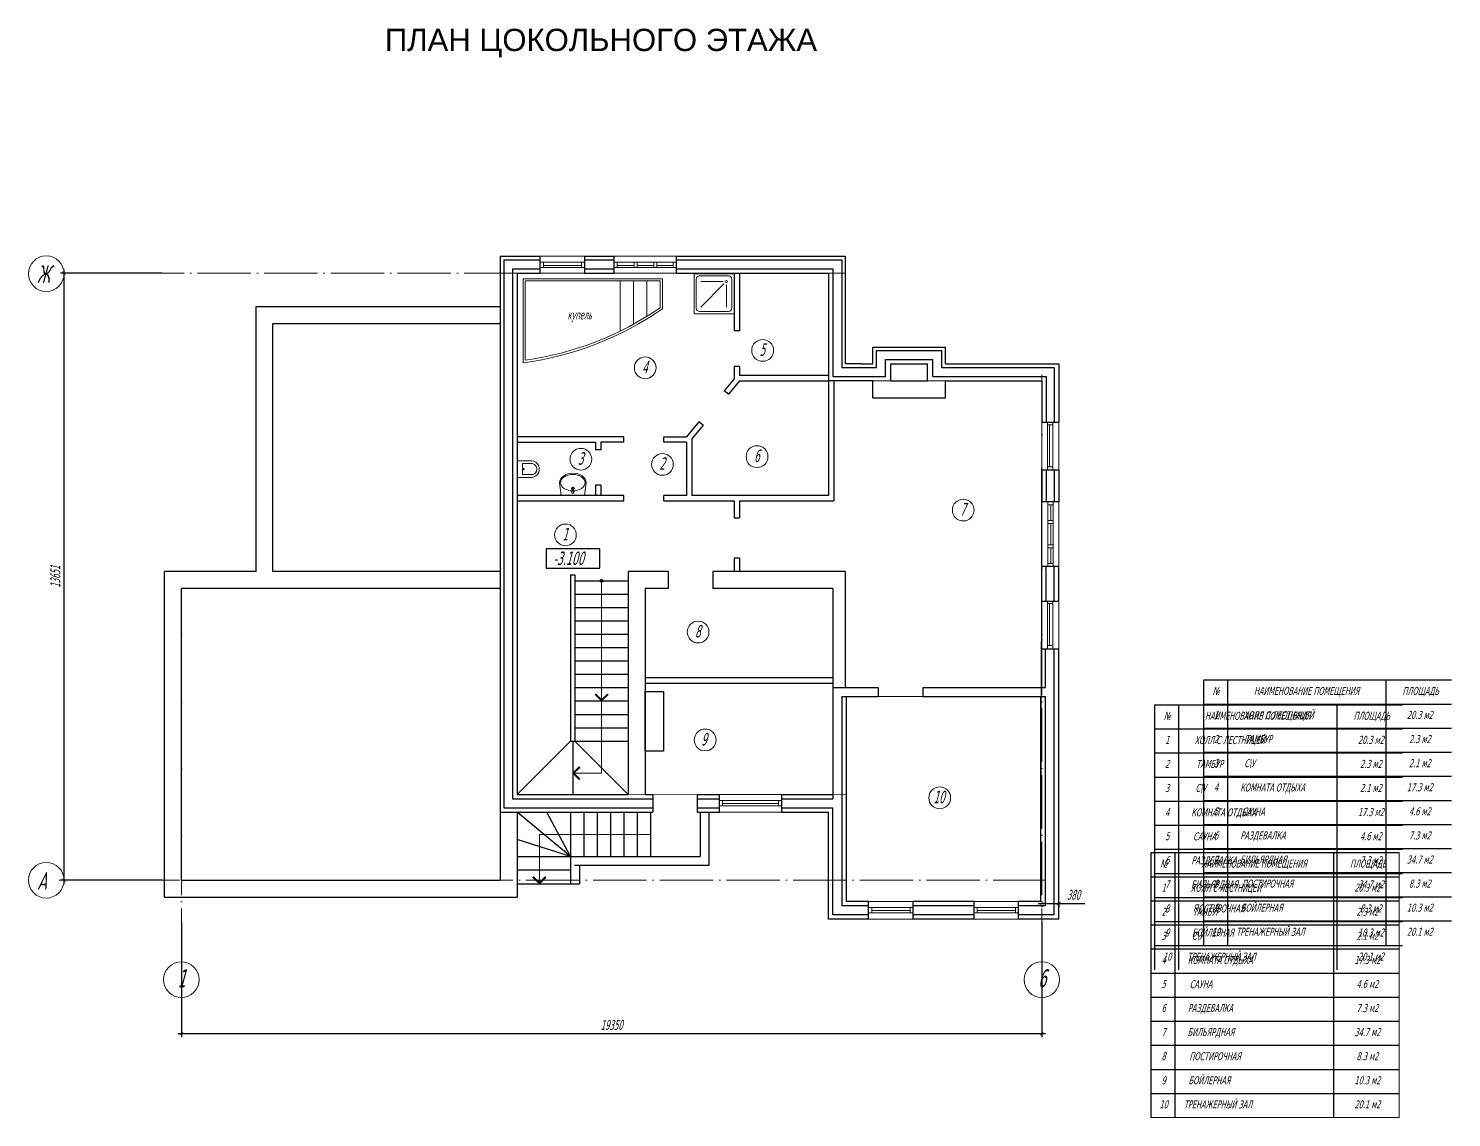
# Model space of a CAD drawing. Header units: millimetres. Extents: x 574812 to 785403, y 231698 to 285481.
# Drawn here: x 580758 to 612759, y 232162 to 256651 of the extents above; entities that cross this region are included whole.
import ezdxf
from ezdxf.enums import TextEntityAlignment as Align

# ---------------------------------------------------------------- set-up
doc = ezdxf.new("R2010")
doc.units = ezdxf.units.MM
doc.header["$PDMODE"] = 34
doc.linetypes.add('ACAD_ISO04W100', pattern=[30, 24, -3, 0, -3])
for name, color, linetype, lineweight in [('1', 7, 'Continuous', 18), ('hatch-1', 14, 'Continuous', 5), ('WALL', 7, 'Continuous', 53), ('WALL-outdoor', 14, 'Continuous', 30), ('РАЗМЕР', 250, 'Continuous', 0)]:
    doc.layers.add(name, color=color, linetype=linetype, lineweight=lineweight)
for name, color, linetype in [('mebel', 175, 'Continuous'), ('OSI', 154, 'Continuous'), ('otmetki', 9, 'Continuous'), ('Для площадей', 7, 'Continuous')]:
    doc.layers.add(name, color=color, linetype=linetype)
doc.styles.get("Standard").update_dxf_attribs({"font": 'TAHOMA.TTF', "width": 0.6, "oblique": 15, "height": 220})
doc.styles.add('style4', font='ARIAL.TTF', dxfattribs={"height": 200})
doc.dimstyles.new('100', dxfattribs={"dimtxt": 140, "dimasz": 80, "dimexe": 80, "dimexo": 50, "dimgap": 80, "dimtad": 1, "dimdec": 0, "dimtxsty": 'Standard', "dimblk": 'ARCHTICK', "dimcen": 80, "dimdle": 80, "dimadec": 0, "dimazin": 0, "dimtfac": 1, "dimtdec": 0, "dimtmove": 0, "dimatfit": 3, "dimfxl": 0, "dimarcsym": 0})

# ---------------------------------------------------------------- blocks, each defined once
blk = doc.blocks.new('Биде 1')
at = {"linetype": 'Continuous', "lineweight": 0}
for p, q in [((0, 0), (0, -330)), ((370, 0), (0, 0)), ((370, 0), (370, -330)), ((60, -120), (310, -120)), ((60, -120), (60, -330)), ((310, -120), (310, -330))]:
    blk.add_line(p, q, dxfattribs=at)
blk.add_lwpolyline([(185, -128), (174, -132), (170, -143), (174, -153), (185, -158), (196, -153), (200, -143), (196, -132)], close=True, dxfattribs=at)
for points in [[(0, -330), (8, -379), (30, -424), (65, -460)], [(60, -330), (65, -361), (79, -389), (101, -412)], [(65, -460), (110, -485), (159, -498), (211, -498), (260, -485), (305, -460)], [(101, -412), (141, -433), (185, -440), (229, -433), (269, -412)], [(269, -412), (291, -389), (305, -361), (310, -330)], [(305, -460), (340, -424), (362, -379), (370, -330)]]:
    blk.add_lwpolyline(points, dxfattribs=at)
blk = doc.blocks.new('Раковина 1')
at = {"linetype": 'Continuous', "lineweight": 0}
for p, q in [((0, 0), (-38, -289)), ((0, 0), (0, 0)), ((524, 0), (0, 0)), ((524, 0), (524, 0)), ((562, -289), (524, 0)), ((-38, -289), (-33, -330)), ((-13, -289), (-8, -253)), ((-8, -325), (-13, -289)), ((-8, -253), (8, -218)), ((8, -218), (33, -187)), ((33, -187), (67, -159)), ((67, -159), (109, -136)), ((109, -136), (157, -119)), ((157, -119), (208, -108)), ((208, -108), (262, -105)), ((238, -72), (238, -67)), ((241, -112), (238, -72)), ((244, -121), (251, -174)), ((248, -110), (248, -95)), ((248, -95), (275, -95)), ((248, -96), (275, -96)), ((262, -105), (316, -108)), ((273, -174), (280, -121)), ((275, -95), (275, -110)), ((283, -112), (286, -72)), ((286, -72), (286, -67)), ((316, -108), (367, -119)), ((367, -119), (415, -136)), ((415, -136), (457, -159)), ((457, -159), (491, -187)), ((491, -187), (516, -218)), ((516, -218), (532, -253)), ((532, -253), (537, -289)), ((537, -289), (532, -325)), ((556, -330), (562, -289)), ((-33, -330), (-16, -370)), ((-16, -370), (12, -406)), ((8, -359), (-8, -325)), ((33, -391), (8, -359)), ((12, -406), (50, -438)), ((67, -419), (33, -391)), ((50, -438), (95, -464)), ((109, -442), (67, -419)), ((95, -464), (147, -484)), ((157, -459), (109, -442)), ((147, -484), (203, -496)), ((208, -470), (157, -459)), ((203, -496), (262, -500)), ((262, -473), (208, -470)), ((316, -470), (262, -473)), ((262, -500), (320, -496)), ((367, -459), (316, -470)), ((320, -496), (377, -484)), ((415, -442), (367, -459)), ((377, -484), (429, -464)), ((457, -419), (415, -442)), ((429, -464), (474, -438)), ((491, -391), (457, -419)), ((474, -438), (512, -406)), ((516, -359), (491, -391)), ((512, -406), (539, -370)), ((532, -325), (516, -359)), ((539, -370), (556, -330))]:
    blk.add_line(p, q, dxfattribs=at)
blk.add_circle((262, -158), 30, dxfattribs=at)
for centre, radius, start, end in [((262, -70), 25, 339.2856, 200.7144), ((262, -70), 24, 7.8374, 171.8967), ((262, -109), 21.1, 185.1696, 354.8304), ((262, -110), 21.1, 185.1696, 354.8304), ((262, -110), 13.6, 180, 0), ((262, -173), 11.2, 187.1389, 352.8611)]:
    blk.add_arc(centre, radius, start, end, dxfattribs=at)
blk = doc.blocks.new('Душ каб 2')
at = {"linetype": 'Continuous', "lineweight": 0}
for p, q in [((0, 891), (0, -9)), ((900, 891), (0, 891)), ((50, 116), (50, 766)), ((125, 841), (775, 841)), ((175, 241), (175, 741)), ((228, 219), (750, 741)), ((850, 116), (850, 766)), ((900, -9), (900, 891)), ((125, 41), (775, 41)), ((250, 166), (750, 166)), ((0, -9), (900, -9))]:
    blk.add_line(p, q, dxfattribs=at)
blk.add_circle((175, 166), 25, dxfattribs=at)
for centre, start, end in [((125, 766), 90, 180), ((775, 766), 0, 90), ((125, 116), 180, 270), ((775, 116), 270, 0)]:
    blk.add_arc(centre, 75, start, end, dxfattribs=at)
blk = doc.blocks.new('_ArchTick')
at = {"color": 0, "linetype": 'ByBlock', "const_width": 0.15}
blk.add_lwpolyline([(-0.5, -0.5), (0.5, 0.5)], dxfattribs=at)
blk = doc.blocks.new('*D34')
at = {"color": 0, "lineweight": -2}
for p, q in [((584197, 236573), (584197, 233967)), ((603547, 236573), (603547, 233967)), ((603627, 234047), (584117, 234047))]:
    blk.add_line(p, q, dxfattribs=at)
at = {"layer": 'Defpoints', "color": 0, "lineweight": 5}
for p in [(584197, 236623), (603547, 236623), (584197, 234047)]:
    blk.add_point(p, dxfattribs=at)
at = {"color": 0, "lineweight": -2, "xscale": 80, "yscale": 80, "zscale": 80, "rotation": 180}
blk.add_blockref('_ArchTick', (584197, 234047), dxfattribs=at)
at = {"color": 0, "lineweight": -2, "xscale": 80, "yscale": 80, "zscale": 80}
blk.add_blockref('_ArchTick', (603547, 234047), dxfattribs=at)
at = {"color": 0, "lineweight": 5, "insert": (593872, 234241), "char_height": 220, "attachment_point": 5}
blk.add_mtext('19350', dxfattribs=at)
blk = doc.blocks.new('*D35')
at = {"color": 0, "lineweight": -2}
for p, q in [((581558, 237417), (581558, 251228)), ((583767, 251148), (581478, 251148)), ((583767, 237497), (581478, 237497))]:
    blk.add_line(p, q, dxfattribs=at)
at = {"layer": 'Defpoints', "color": 0, "lineweight": 5}
for p in [(581558, 251148), (583817, 251148), (583817, 237497)]:
    blk.add_point(p, dxfattribs=at)
at = {"color": 0, "lineweight": -2, "xscale": 80, "yscale": 80, "zscale": 80}
for p, rotation in [((581558, 251148), 90), ((581558, 237497), 270)]:
    blk.add_blockref('_ArchTick', p, dxfattribs=dict(at, rotation=rotation))
at = {"color": 0, "lineweight": 5, "insert": (581364, 244323), "char_height": 220, "attachment_point": 5, "rotation": 90}
blk.add_mtext('13651', dxfattribs=at)
blk = doc.blocks.new('*D53')
at = {"color": 0, "lineweight": -2}
for p, q in [((603467, 236973), (603927, 236973)), ((603547, 236923), (603547, 236893)), ((603927, 236973), (603927, 236893)), ((603927, 236973), (604510, 236973))]:
    blk.add_line(p, q, dxfattribs=at)
at = {"layer": 'Defpoints', "color": 0, "lineweight": 5}
for p in [(603547, 236973), (603927, 237023), (603927, 236973)]:
    blk.add_point(p, dxfattribs=at)
at = {"color": 0, "lineweight": -2, "xscale": 80, "yscale": 80, "zscale": 80, "rotation": 180}
blk.add_blockref('_ArchTick', (603547, 236973), dxfattribs=at)
at = {"color": 0, "lineweight": -2, "xscale": 80, "yscale": 80, "zscale": 80}
blk.add_blockref('_ArchTick', (603927, 236973), dxfattribs=at)
at = {"color": 0, "lineweight": 5, "insert": (604258, 237168), "char_height": 220, "attachment_point": 5}
blk.add_mtext('380', dxfattribs=at)

msp = doc.modelspace()

# ---------------------------------------------------------------- linework, layer by layer
at = {"lineweight": 9}
for p, q in [((593646.7, 239906.3), (593646.7, 244228.2)), ((591746.7, 239428.2), (592946.7, 240628.2)), ((592996.7, 239906.3), (593646.7, 239906.3))]:
    msp.add_line(p, q, dxfattribs=at)
for p, q in [((607185.2, 236043.5), (607185.2, 242000.7)), ((607185.2, 242000.7), (612758.9, 242000.7)), ((607726.8, 236043.5), (607726.8, 242000.7)), ((611288, 236043.5), (611288, 242000.7)), ((606085.7, 235484.9), (606085.7, 241442.1)), ((606085.7, 241442.1), (611659.3, 241442.1)), ((606627.2, 235484.9), (606627.2, 241442.1)), ((607185.2, 241459.2), (612758.9, 241459.2)), ((610188.4, 235484.9), (610188.4, 241442.1)), ((606085.7, 240900.6), (611659.3, 240900.6)), ((607185.2, 240917.6), (612758.9, 240917.6)), ((606085.7, 240359), (611659.3, 240359)), ((607185.2, 240376), (612758.9, 240376)), ((606085.7, 239817.4), (611659.3, 239817.4)), ((607185.2, 239834.5), (612758.9, 239834.5)), ((606085.7, 239275.9), (611659.3, 239275.9)), ((607185.2, 239292.9), (612758.9, 239292.9)), ((592946.7, 238034.9), (591746.7, 239028.2)), ((592946.7, 238034.9), (592414.3, 239028.2)), ((592946.7, 239017.3), (592946.7, 237417.3)), ((593246.7, 239017.3), (593246.7, 238034.9)), ((593546.7, 239017.3), (593546.7, 238034.9)), ((593846.7, 239017.3), (593846.7, 238034.9)), ((594146.7, 239017.3), (594146.7, 238034.9)), ((594446.7, 239017.3), (594446.7, 238034.9)), ((594746.7, 239017.3), (594746.7, 238034.9)), ((595865.8, 239033.1), (595865.8, 238034.9)), ((596065.8, 237834.9), (596065.8, 239033.1)), ((606085.7, 238734.3), (611659.3, 238734.3)), ((607185.2, 238751.4), (612758.9, 238751.4)), ((592946.7, 238034.9), (591746.7, 238413.5)), ((606006, 232161.6), (606006, 238118.8)), ((606006, 238118.8), (611579.6, 238118.8)), ((606085.7, 238192.7), (611659.3, 238192.7)), ((606547.5, 232161.6), (606547.5, 238118.8)), ((607185.2, 238209.8), (612758.9, 238209.8)), ((610108.7, 232161.6), (610108.7, 238118.8)), ((591746.7, 238034.9), (595865.8, 238034.9)), ((593040.7, 237834.9), (596065.8, 237834.9)), ((593146.7, 237817.3), (593146.7, 237417.3)), ((591746.7, 237734.9), (592946.7, 237734.9)), ((606006, 237577.2), (611579.6, 237577.2)), ((606085.7, 237651.2), (611659.3, 237651.2)), ((607185.2, 237668.2), (612758.9, 237668.2)), ((591746.7, 237417.3), (592946.7, 237417.3)), ((592946.7, 237417.3), (593146.7, 237417.3)), ((607185.2, 237126.7), (612758.9, 237126.7)), ((606006, 237035.6), (611579.6, 237035.6)), ((606085.7, 237109.6), (611659.3, 237109.6)), ((606006, 236494.1), (611579.6, 236494.1)), ((606085.7, 236568.1), (611659.3, 236568.1)), ((607185.2, 236585.1), (612758.9, 236585.1)), ((607185.2, 236585.1), (612758.9, 236585.1)), ((607185.2, 236585.1), (612758.9, 236585.1)), ((607185.2, 236585.1), (612758.9, 236585.1)), ((607185.2, 236585.1), (612758.9, 236585.1)), ((607185.2, 236585.1), (612758.9, 236585.1)), ((607185.2, 236585.1), (612758.9, 236585.1)), ((607185.2, 236585.1), (612758.9, 236585.1)), ((607185.2, 236585.1), (612758.9, 236585.1)), ((606006, 235952.5), (611579.6, 235952.5)), ((606085.7, 236026.5), (611659.3, 236026.5)), ((606085.7, 236026.5), (611659.3, 236026.5)), ((606085.7, 236026.5), (611659.3, 236026.5)), ((606085.7, 236026.5), (611659.3, 236026.5)), ((606085.7, 236026.5), (611659.3, 236026.5)), ((606085.7, 236026.5), (611659.3, 236026.5)), ((606085.7, 236026.5), (611659.3, 236026.5)), ((606085.7, 236026.5), (611659.3, 236026.5)), ((606085.7, 236026.5), (611659.3, 236026.5)), ((606006, 235411), (611579.6, 235411)), ((606006, 234869.4), (611579.6, 234869.4)), ((606006, 234327.8), (611579.6, 234327.8)), ((606006, 233786.3), (611579.6, 233786.3)), ((606006, 233244.7), (611579.6, 233244.7)), ((606006, 232703.1), (611579.6, 232703.1)), ((606006, 232703.1), (611579.6, 232703.1)), ((606006, 232703.1), (611579.6, 232703.1)), ((606006, 232703.1), (611579.6, 232703.1)), ((606006, 232703.1), (611579.6, 232703.1)), ((606006, 232703.1), (611579.6, 232703.1)), ((606006, 232703.1), (611579.6, 232703.1)), ((606006, 232703.1), (611579.6, 232703.1)), ((606006, 232703.1), (611579.6, 232703.1))]:
    msp.add_line(p, q)
at = {"lineweight": 5}
msp.add_line((606006, 232161.6), (611579.6, 232161.6), dxfattribs=at)
msp.add_circle((593646.7, 244228.2), 30)
at = {"layer": '1', "lineweight": 5}
msp.add_line((611579.6, 238118.8), (611579.6, 232161.6), dxfattribs=at)
at = {"layer": 'hatch-1', "lineweight": 30}
for p, q in [((591366.7, 251528.3), (591366.7, 250017.3)), ((591366.7, 251528.3), (592266.7, 251528.3)), ((592266.7, 251148.3), (592266.7, 251528.3)), ((593266.7, 251148.3), (593266.7, 251528.3)), ((593266.7, 251528.3), (593928.1, 251528.3)), ((593928.1, 251148.3), (593928.1, 251528.3)), ((595328.1, 251148.3), (595328.1, 251528.3)), ((595328.1, 251528.3), (599126.7, 251528.3)), ((599126.7, 251528.3), (599126.7, 249108)), ((591446.7, 251448.3), (591446.7, 239128.2)), ((591446.7, 251448.3), (592266.7, 251448.3)), ((591646.7, 251248.3), (592266.7, 251248.3)), ((591646.7, 251248.3), (591646.7, 239328.2)), ((593266.7, 251448.3), (593928.1, 251448.3)), ((593266.7, 251248.3), (593928.1, 251248.3)), ((595328.1, 251448.3), (599046.7, 251448.3)), ((595328.1, 251248.3), (598846.7, 251248.3)), ((598846.7, 251248.3), (598846.7, 248828)), ((599046.7, 251448.3), (599046.7, 249028)), ((591746.7, 251148.3), (592266.7, 251148.3)), ((591746.7, 251148.3), (591746.7, 246028)), ((591746.7, 251148.3), (591746.7, 239428.2)), ((593266.7, 251148.3), (593928.1, 251148.3)), ((595328.1, 251148.3), (598746.7, 251148.3)), ((596626.7, 251148.3), (596626.7, 249848.4)), ((596746.7, 251148.3), (596746.7, 249848.4)), ((598746.7, 251148.3), (598746.7, 248728)), ((585876.7, 250397.3), (591366.7, 250397.3)), ((585876.7, 244437.3), (585876.7, 250397.3)), ((586256.7, 250017.3), (591366.7, 250017.3)), ((586256.7, 244437.3), (586256.7, 250017.3)), ((591366.7, 250017.3), (591366.7, 244057.3)), ((596746.7, 249848.4), (596626.7, 249848.4)), ((599747, 249488), (601377, 249488)), ((599747, 249108), (599747, 249488)), ((599827, 249028), (599827, 249408)), ((599827, 249408), (601297, 249408)), ((601297, 249028), (601297, 249408)), ((601377, 249108), (601377, 249488)), ((596746.7, 249048.4), (596626.7, 249048.4)), ((596626.7, 249048.4), (596626.7, 248773.4)), ((596746.7, 249048.4), (596746.7, 248848)), ((599046.7, 249028), (599827, 249028)), ((599487, 249108), (599126.7, 249108)), ((599487, 249108), (599747, 249108)), ((600027, 248828), (600027, 249208)), ((600027, 249208), (601097, 249208)), ((600147, 249108), (600977, 249108)), ((600147, 248728), (600147, 249108)), ((600977, 248728), (600977, 249108)), ((601097, 248828), (601097, 249208)), ((601297, 249028), (603826.7, 249028)), ((601377, 249108), (603926.7, 249108)), ((603826.7, 249028), (603826.7, 247795.4)), ((603926.7, 249108), (603926.7, 247795.4)), ((596626.7, 248773.4), (596403.9, 248500.7)), ((596744.5, 248728), (596496.8, 248424.8)), ((596744.5, 248728), (598746.7, 248728)), ((598746.7, 248848), (596746.7, 248848)), ((599747, 248728), (598746.7, 248728)), ((598746.7, 248728), (598746.7, 246148)), ((598846.7, 248828), (600027, 248828)), ((598866.7, 248728), (598866.7, 246028)), ((599747, 248348), (599747, 248728)), ((600147, 248728), (600977, 248728)), ((601097, 248828), (603646.7, 248828)), ((601377, 248348), (601377, 248728)), ((601377, 248728), (603546.7, 248728)), ((603546.7, 248728), (603546.7, 247795.4)), ((603646.7, 248828), (603646.7, 247795.4)), ((596496.8, 248424.8), (596403.9, 248500.7)), ((599747, 248348), (601377, 248348)), ((595834.4, 247803.8), (595556.6, 247467.5)), ((595927.3, 247727.9), (595676.6, 247424.7)), ((595927.3, 247727.9), (595834.4, 247803.8)), ((603546.7, 247795.4), (603926.7, 247795.4)), ((594146.3, 247467.5), (591746.7, 247467.5)), ((594146.3, 247347.5), (594146.3, 247467.5)), ((595046.3, 247467.5), (595556.6, 247467.5)), ((595046.3, 247347.5), (595046.3, 247467.5)), ((595676.6, 247424.7), (595676.6, 246148)), ((591746.7, 247347.5), (593506.6, 247347.5)), ((593506.6, 247347.5), (593506.6, 247178.1)), ((593626.6, 247178.1), (593506.6, 247178.1)), ((593626.6, 247347.5), (593626.6, 247178.1)), ((594146.3, 247347.5), (593626.6, 247347.5)), ((595556.6, 247347.5), (595046.3, 247347.5)), ((595556.6, 247347.5), (595556.6, 246148)), ((603546.7, 246723.2), (603546.7, 246009.3)), ((603546.7, 246723.2), (603926.7, 246723.2)), ((603646.7, 246723.2), (603646.7, 246009.3)), ((603826.7, 246723.2), (603826.7, 246009.3)), ((603926.7, 246723.2), (603926.7, 246009.3)), ((594146.3, 246148), (591746.7, 246148)), ((593626.6, 246378.1), (593506.6, 246378.1)), ((593506.6, 246378.1), (593506.6, 246148)), ((593626.6, 246378.1), (593626.6, 246148)), ((594146.3, 246028), (594146.3, 246148)), ((595046.3, 246028), (595046.3, 246148)), ((595556.6, 246148), (595046.3, 246148)), ((598746.7, 246148), (595676.6, 246148)), ((591746.7, 246028), (594146.3, 246028)), ((595046.3, 246028), (596626.7, 246028)), ((596626.7, 246028), (596626.7, 245647.3)), ((596746.7, 246028), (598866.7, 246028)), ((596746.7, 246028), (596746.7, 245647.3)), ((603926.7, 246009.3), (603546.7, 246009.3)), ((596626.7, 245647.3), (596746.7, 245647.3)), ((596626.7, 244747.3), (596746.7, 244747.3)), ((596626.7, 244747.3), (596626.7, 244437.3)), ((596746.7, 244747.3), (596746.7, 244437.3)), ((603546.7, 243775.5), (603546.7, 244549.4)), ((603926.7, 244549.4), (603546.7, 244549.4)), ((603646.7, 243775.5), (603646.7, 244549.4)), ((603826.7, 243775.5), (603826.7, 244549.4)), ((603926.7, 243775.5), (603926.7, 244549.4)), ((583816.7, 237117.3), (583816.7, 244437.3)), ((585876.7, 244437.3), (583816.7, 244437.3)), ((591366.7, 244437.3), (586256.7, 244437.3)), ((592946.7, 244364.4), (592946.7, 240628.2)), ((592946.7, 244364.4), (593046.7, 244364.4)), ((593046.7, 244364.4), (593046.7, 240628.2)), ((594246.7, 244437.3), (594246.7, 239428.2)), ((595146.7, 244437.3), (594246.7, 244437.3)), ((595146.7, 244437.3), (595146.7, 244057.3)), ((599126.7, 244437.3), (596146.7, 244437.3)), ((596146.7, 244437.3), (596146.7, 244057.3)), ((599126.7, 244437.3), (599126.7, 241828.3)), ((591366.7, 244057.3), (584196.7, 244057.3)), ((584196.7, 237497.3), (584196.7, 244057.3)), ((591366.7, 244057.3), (591366.7, 237497.3)), ((594626.7, 244057.3), (594626.7, 239428.2)), ((595146.7, 244057.3), (594626.7, 244057.3)), ((598846.7, 244057.3), (596146.7, 244057.3)), ((598846.7, 244057.3), (598846.7, 239328.2)), ((603546.7, 243775.5), (603926.7, 243775.5)), ((603546.7, 241828.3), (603546.7, 242703.3)), ((603546.7, 242703.3), (603926.7, 242703.3)), ((603626.7, 241828.3), (603626.7, 242703.3)), ((603826.7, 236722.6), (603826.7, 242703.3)), ((603926.7, 236622.6), (603926.7, 242703.3)), ((603926.7, 241548.3), (603926.7, 242703.3)), ((598846.7, 242308.3), (598846.7, 239428.2)), ((598846.7, 242048.2), (594626.7, 242048.2)), ((594626.7, 241928.2), (598846.7, 241928.2)), ((598846.7, 241828.3), (599868.5, 241828.3)), ((599046.7, 241628.3), (599868.5, 241628.3)), ((599046.7, 241628.3), (599046.7, 236922.6)), ((599146.7, 241628.3), (599146.7, 237022.6)), ((599868.5, 241828.3), (599868.5, 241628.3)), ((600868.5, 241828.3), (600868.5, 241628.3)), ((600868.5, 241828.3), (603626.7, 241828.3)), ((600868.5, 241628.3), (603626.7, 241628.3)), ((603526.7, 237022.6), (603526.7, 241628.3)), ((603626.7, 236922.6), (603626.7, 241628.3)), ((592946.7, 240628.2), (593046.7, 240628.2)), ((591746.7, 239428.2), (594246.7, 239428.2)), ((594626.7, 239428.2), (594796.5, 239428.2)), ((594796.5, 239428.2), (594796.5, 239028.2)), ((595796.5, 239428.2), (596296.9, 239428.2)), ((595796.5, 239428.2), (595796.5, 239028.2)), ((596296.9, 239028.2), (596296.9, 239428.2)), ((597696.9, 239428.2), (598846.7, 239428.2)), ((597696.9, 239028.2), (597696.9, 239428.2)), ((591446.7, 239128.2), (594796.5, 239128.2)), ((591646.7, 239328.2), (594796.5, 239328.2)), ((595796.5, 239328.2), (596296.9, 239328.2)), ((595796.5, 239128.2), (596296.9, 239128.2)), ((597696.9, 239328.2), (598846.7, 239328.2)), ((597696.9, 239128.2), (598846.7, 239128.2)), ((598846.7, 236722.6), (598846.7, 239128.2)), ((591366.7, 239028.2), (594796.5, 239028.2)), ((591746.7, 239028.2), (591746.7, 237117.3)), ((595796.5, 239028.2), (596296.9, 239028.2)), ((597696.9, 239028.2), (598746.7, 239028.2)), ((598746.7, 236622.6), (598746.7, 239028.2)), ((584196.7, 237497.3), (591366.7, 237497.3)), ((583816.7, 237117.3), (591746.7, 237117.3)), ((599651.6, 236922.6), (599046.7, 236922.6)), ((599651.6, 237022.6), (599146.7, 237022.6)), ((599651.6, 236622.6), (599651.6, 237022.6)), ((600651.6, 236622.6), (600651.6, 237022.6)), ((602021.9, 237022.6), (600651.6, 237022.6)), ((602021.9, 236922.6), (600651.6, 236922.6)), ((602021.9, 236622.6), (602021.9, 237022.6)), ((603526.7, 237022.6), (603021.9, 237022.6)), ((603021.9, 236622.6), (603021.9, 237022.6)), ((603626.7, 236922.6), (603021.9, 236922.6)), ((599651.6, 236622.6), (598746.7, 236622.6)), ((599651.6, 236722.6), (598846.7, 236722.6)), ((602021.9, 236722.6), (600651.6, 236722.6)), ((602021.9, 236622.6), (600651.6, 236622.6)), ((603826.7, 236722.6), (603021.9, 236722.6)), ((603926.7, 236622.6), (603021.9, 236622.6))]:
    msp.add_line(p, q, dxfattribs=at)
msp.add_lwpolyline([(594626.7, 241742.7), (595038.9, 241742.7), (595038.9, 240400.5), (594626.7, 240400.5)], close=True, dxfattribs=at)
at = {"layer": 'mebel'}
for p, q in [((593046.7, 244228.2), (594246.7, 244228.2)), ((593046.7, 243928.2), (594246.7, 243928.2)), ((593046.7, 243628.2), (594246.7, 243628.2)), ((593046.7, 243328.2), (594246.7, 243328.2)), ((593046.7, 243028.2), (594246.7, 243028.2)), ((593046.7, 242728.2), (594246.7, 242728.2)), ((593046.7, 242428.2), (594246.7, 242428.2)), ((593046.7, 242128.2), (594246.7, 242128.2)), ((593046.7, 241828.2), (594246.7, 241828.2)), ((593046.7, 241528.2), (594246.7, 241528.2)), ((593046.7, 241228.2), (594246.7, 241228.2)), ((593046.7, 240928.2), (594246.7, 240928.2)), ((592996.7, 240628.2), (592996.7, 239428.2)), ((593046.7, 240628.2), (594246.7, 240628.2)), ((593046.7, 240628.2), (594246.7, 239428.2))]:
    msp.add_line(p, q, dxfattribs=at)
at = {"layer": 'mebel', "lineweight": 9}
for p, q in [((593517, 241684.9), (593503, 241670.7)), ((593646.7, 241528.2), (593503, 241670.7)), ((593646.7, 241556.3), (593517, 241684.9)), ((593646.7, 241556.3), (593776.4, 241684.9)), ((593646.7, 241528.2), (593790.5, 241670.7)), ((593776.4, 241684.9), (593790.5, 241670.7)), ((592996.7, 239906.3), (593139.2, 240050.1)), ((593024.9, 239906.3), (593153.4, 240036)), ((593153.4, 240036), (593139.2, 240050.1)), ((592996.7, 239906.3), (593139.2, 239762.6)), ((593024.9, 239906.3), (593153.4, 239776.6)), ((593153.4, 239776.6), (593139.2, 239762.6)), ((592246.7, 238526.1), (592246.7, 237417.3)), ((594746.7, 238526.1), (592246.7, 238526.1)), ((592117, 237574), (592103, 237559.8)), ((592246.7, 237417.3), (592103, 237559.8)), ((592246.7, 237445.5), (592117, 237574)), ((592246.7, 237445.5), (592376.4, 237574)), ((592246.7, 237417.3), (592390.5, 237559.8)), ((592376.4, 237574), (592390.5, 237559.8))]:
    msp.add_line(p, q, dxfattribs=at)
at = {"layer": 'mebel', "lineweight": 18}
for centre in [(597268.3, 249411.7), (594627.6, 249020.5), (593181, 246963.4), (595014.4, 246848.5), (597141.7, 247022.7), (601779.2, 245821.2), (592833.1, 245262.2), (595816.4, 243078.8), (595974.2, 240651.8), (601249, 239351.1)]:
    msp.add_circle(centre, 245, dxfattribs=at)
at = {"layer": 'OSI', "linetype": 'ACAD_ISO04W100', "lineweight": 9, "ltscale": 50}
for p, q in [((581558.5, 251148.3), (599126.7, 251148.3)), ((603546.7, 235662.5), (603546.7, 249108)), ((584196.7, 235662.5), (584196.7, 244057.3)), ((581452.5, 237497.3), (603610.7, 237497.3))]:
    msp.add_line(p, q, dxfattribs=at)
at = {"layer": 'OSI', "lineweight": 20}
for centre in [(581158.5, 251137.2), (581158.5, 237497.3), (584196.7, 235262.5), (603546.7, 235262.5)]:
    msp.add_circle(centre, 400, dxfattribs=at)
at = {"layer": 'WALL', "lineweight": 25}
msp.add_lwpolyline([(592401.5, 244517), (593609.7, 244517), (593609.7, 244946), (592401.5, 244946)], close=True, dxfattribs=at)
at = {"layer": 'WALL-outdoor', "lineweight": 13}
for p, q in [((592266.7, 251528.3), (593266.7, 251528.3)), ((593928.1, 251528.3), (595328.1, 251528.3)), ((593998.1, 251393.3), (595258.1, 251393.3)), ((593998.1, 251273.3), (593998.1, 251393.3)), ((593998.1, 251323.3), (594379.3, 251323.3)), ((593998.1, 251273.3), (595258.1, 251273.3)), ((594379.3, 251393.3), (594379.3, 251273.3)), ((594449.3, 251273.3), (594449.3, 251393.3)), ((594449.3, 251323.3), (594822.1, 251323.3)), ((594822.1, 251273.3), (594822.1, 251393.3)), ((594892.1, 251393.3), (594892.1, 251273.3)), ((594892.1, 251323.3), (595258.1, 251323.3)), ((592266.7, 251148.3), (593266.7, 251148.3)), ((593928.1, 251148.3), (595328.1, 251148.3)), ((603546.7, 247795.4), (603546.7, 246723.2)), ((603926.7, 247795.4), (603926.7, 246723.2)), ((603546.7, 244549.4), (603546.7, 246009.3)), ((603926.7, 244549.4), (603926.7, 246009.3)), ((603546.7, 243775.5), (603546.7, 242703.3)), ((603926.7, 243775.5), (603926.7, 242703.3)), ((596296.9, 239428.2), (597696.9, 239428.2)), ((596296.9, 239028.2), (597696.9, 239028.2)), ((599651.6, 237022.6), (600651.6, 237022.6)), ((603021.9, 237022.6), (602021.9, 237022.6)), ((599651.6, 236622.6), (600651.6, 236622.6)), ((603021.9, 236622.6), (602021.9, 236622.6))]:
    msp.add_line(p, q, dxfattribs=at)
at = {"layer": 'WALL-outdoor', "lineweight": 5}
for p, q in [((592336.7, 251393.3), (593196.7, 251393.3)), ((592336.7, 251273.3), (592336.7, 251393.3)), ((592336.7, 251323.3), (593196.7, 251323.3)), ((592336.7, 251273.3), (593196.7, 251273.3)), ((593196.7, 251273.3), (593196.7, 251393.3)), ((595258.1, 251273.3), (595258.1, 251393.3)), ((603671.7, 246793.2), (603671.7, 247740.4)), ((603671.7, 247740.4), (603791.7, 247740.4)), ((603721.7, 246793.2), (603721.7, 247740.4)), ((603791.7, 246793.2), (603791.7, 247740.4)), ((603671.7, 246793.2), (603791.7, 246793.2)), ((603681.7, 244619.4), (603681.7, 245939.3)), ((603801.7, 245939.3), (603681.7, 245939.3)), ((603751.7, 245585.8), (603751.7, 245939.3)), ((603801.7, 244619.4), (603801.7, 245939.3)), ((603801.7, 245585.8), (603681.7, 245585.8)), ((603801.7, 245515.8), (603681.7, 245515.8)), ((603751.7, 245042.9), (603751.7, 245515.8)), ((603801.7, 245042.9), (603681.7, 245042.9)), ((603801.7, 244972.9), (603681.7, 244972.9)), ((603751.7, 244619.4), (603751.7, 244972.9)), ((603801.7, 244619.4), (603681.7, 244619.4)), ((603671.7, 242773.3), (603671.7, 243720.5)), ((603671.7, 243720.5), (603791.7, 243720.5)), ((603721.7, 242773.3), (603721.7, 243720.5)), ((603791.7, 242773.3), (603791.7, 243720.5)), ((603671.7, 242773.3), (603791.7, 242773.3)), ((596366.9, 239293.2), (597626.9, 239293.2)), ((596366.9, 239173.2), (596366.9, 239293.2)), ((596366.9, 239223.2), (597626.9, 239223.2)), ((596366.9, 239173.2), (597626.9, 239173.2)), ((597626.9, 239173.2), (597626.9, 239293.2)), ((599721.6, 236887.6), (600581.6, 236887.6)), ((599721.6, 236767.6), (599721.6, 236887.6)), ((599721.6, 236817.6), (600581.6, 236817.6)), ((600581.6, 236767.6), (600581.6, 236887.6)), ((602951.9, 236887.6), (602091.9, 236887.6)), ((602091.9, 236767.6), (602091.9, 236887.6)), ((602951.9, 236817.6), (602091.9, 236817.6)), ((602951.9, 236767.6), (602951.9, 236887.6)), ((599721.6, 236767.6), (600581.6, 236767.6)), ((602951.9, 236767.6), (602091.9, 236767.6))]:
    msp.add_line(p, q, dxfattribs=at)
at = {"layer": 'WALL-outdoor', "lineweight": 13}
for points in [[(592266.7, 251273.3), (592336.7, 251273.3), (592336.7, 251393.3), (592266.7, 251393.3)], [(593266.7, 251273.3), (593196.7, 251273.3), (593196.7, 251393.3), (593266.7, 251393.3)], [(593928.1, 251273.3), (593998.1, 251273.3), (593998.1, 251393.3), (593928.1, 251393.3)], [(594379.3, 251273.3), (594449.3, 251273.3), (594449.3, 251393.3), (594379.3, 251393.3)], [(594892.1, 251273.3), (594822.1, 251273.3), (594822.1, 251393.3), (594892.1, 251393.3)], [(595328.1, 251273.3), (595258.1, 251273.3), (595258.1, 251393.3), (595328.1, 251393.3)], [(603671.7, 247795.4), (603671.7, 247740.4), (603791.7, 247740.4), (603791.7, 247795.4)], [(603671.7, 246723.2), (603671.7, 246793.2), (603791.7, 246793.2), (603791.7, 246723.2)], [(603801.7, 246009.3), (603801.7, 245939.3), (603681.7, 245939.3), (603681.7, 246009.3)], [(603801.7, 245585.8), (603801.7, 245515.8), (603681.7, 245515.8), (603681.7, 245585.8)], [(603801.7, 245515.8), (603801.7, 245585.8), (603681.7, 245585.8), (603681.7, 245515.8)], [(603801.7, 244972.9), (603801.7, 245042.9), (603681.7, 245042.9), (603681.7, 244972.9)], [(603801.7, 245042.9), (603801.7, 244972.9), (603681.7, 244972.9), (603681.7, 245042.9)], [(603801.7, 244549.4), (603801.7, 244619.4), (603681.7, 244619.4), (603681.7, 244549.4)], [(603671.7, 243775.5), (603671.7, 243720.5), (603791.7, 243720.5), (603791.7, 243775.5)], [(603671.7, 242703.3), (603671.7, 242773.3), (603791.7, 242773.3), (603791.7, 242703.3)], [(596296.9, 239173.2), (596366.9, 239173.2), (596366.9, 239293.2), (596296.9, 239293.2)], [(597696.9, 239173.2), (597626.9, 239173.2), (597626.9, 239293.2), (597696.9, 239293.2)], [(599651.6, 236767.6), (599721.6, 236767.6), (599721.6, 236887.6), (599651.6, 236887.6)], [(600651.6, 236767.6), (600581.6, 236767.6), (600581.6, 236887.6), (600651.6, 236887.6)], [(602021.9, 236767.6), (602091.9, 236767.6), (602091.9, 236887.6), (602021.9, 236887.6)], [(603021.9, 236767.6), (602951.9, 236767.6), (602951.9, 236887.6), (603021.9, 236887.6)]]:
    msp.add_lwpolyline(points, dxfattribs=at)
at = {"layer": 'Для площадей', "color": 3, "lineweight": 5}
msp.add_lwpolyline([(591746.7, 251148.3), (598746.7, 251148.3), (598746.7, 248728), (600147, 248728), (600147, 249108), (600977, 249108), (600977, 248728), (603546.7, 248728), (603526.7, 237022.6), (599146.7, 237022.6), (599146.7, 239421.3), (591746.7, 239428.2), (591746.7, 251148.3)], dxfattribs=at)
msp.add_lwpolyline([(599146.7, 241628.3), (603526.7, 241628.3), (603526.7, 237022.6), (599146.7, 237022.6)], close=True, dxfattribs=at)
at = {"layer": 'РАЗМЕР', "color": 3, "lineweight": 5}
for p, q in [((591879.1, 251022.8), (591879.1, 249132.9)), ((591879.1, 251022.8), (595013.4, 251022.8)), ((591929.1, 250972.8), (594963.4, 250972.8)), ((591929.1, 250972.8), (591929.1, 249190.1)), ((594063.4, 250972.8), (594063.4, 249844.7)), ((594363.4, 250972.8), (594363.4, 250001.1)), ((594663.4, 250972.8), (594663.4, 250176.4)), ((594963.4, 250972.8), (594963.4, 250372.5)), ((595013.4, 251022.8), (595013.4, 250346.3))]:
    msp.add_line(p, q, dxfattribs=at)
for radius, start, end in [(7108.2, 277.48967, 304.83975), (7058.2, 277.95266, 304.62801)]:
    msp.add_arc((590952.6, 256180.4), radius, start, end, dxfattribs=at)

# ---------------------------------------------------------------- block references
at = {"rotation": 180}
msp.add_blockref('Душ каб 2', (596626.7, 251128), dxfattribs=at)
at = {"xscale": -1}
for name, p, rotation in [('Биде 1', (591746.7, 246927.5), 90), ('Раковина 1', (592738.3, 246148), 180.1847791221272)]:
    msp.add_blockref(name, p, dxfattribs=dict(at, rotation=rotation))

# ---------------------------------------------------------------- texts
at = {"style": 'style4'}
msp.add_text('ПЛАН ЦОКОЛЬНОГО ЭТАЖА', height=500, dxfattribs=at).set_placement((593633.3, 256393.6), align=Align.MIDDLE_CENTER)
at = {"oblique": 15, "width": 0.6}
for s, p in [('№', (607464.9, 241754.5)), ('НАИМЕНОВАНИЕ ПОМЕЩЕНИЯ', (609498.3, 241754.5)), ('ПЛОЩАДЬ', (612065.9, 241754.5)), ('№', (606365.3, 241195.9)), ('НАИМЕНОВАНИЕ ПОМЕЩЕНИЯ', (608398.8, 241195.9)), ('1', (607464.9, 241212.9)), ('ХОЛЛ С ЛЕСТНИЦЕЙ', (608867.7, 241208.1)), ('ПЛОЩАДЬ', (610966.4, 241195.9)), ('20.3 м2', (612045.6, 241212.9)), ('1', (606365.3, 240654.3)), ('ХОЛЛ С ЛЕСТНИЦЕЙ', (607768.1, 240649.5)), ('2', (607464.9, 240671.3)), ('ТАМБУР', (608418, 240671.3)), ('20.3 м2', (610946, 240654.3)), ('2.3 м2', (612045.6, 240671.3)), ('2', (606365.3, 240112.7)), ('ТАМБУР', (607318.4, 240112.7)), ('3', (607464.9, 240129.8)), ('С\\У', (608220.1, 240129.8)), ('2.3 м2', (610946, 240112.7)), ('2.1 м2', (612045.6, 240129.8)), ('3', (606365.3, 239571.2)), ('С\\У', (607120.6, 239571.2)), ('4', (607464.9, 239588.2)), ('КОМНАТА ОТДЫХА', (608735.1, 239583.4)), ('2.1 м2', (610946, 239571.2)), ('17.3 м2', (612045.6, 239588.2)), ('4', (606365.3, 239029.6)), ('КОМНАТА ОТДЫХА', (607635.5, 239024.8)), ('5', (607464.9, 239046.7)), ('САУНА', (608302.5, 239041.8)), ('17.3 м2', (610946, 239029.6)), ('4.6 м2', (612045.6, 239046.7)), ('5', (606365.3, 238488)), ('САУНА', (607203, 238483.2)), ('6', (607464.9, 238505.1)), ('РАЗДЕВАЛКА', (608515.8, 238505.1)), ('4.6 м2', (610946, 238488)), ('7.3 м2', (612045.6, 238505.1)), ('№', (606285.6, 237872.5)), ('6', (606365.3, 237946.5)), ('РАЗДЕВАЛКА', (607416.2, 237946.5)), ('НАИМЕНОВАНИЕ ПОМЕЩЕНИЯ', (608319.1, 237872.5)), ('7', (607464.9, 237963.5)), ('БИЛЬЯРДНАЯ', (608526.4, 237963.5)), ('ПЛОЩАДЬ', (610886.7, 237872.5)), ('7.3 м2', (610946, 237946.5)), ('34.7 м2', (612045.6, 237963.5)), ('7', (606365.3, 237404.9)), ('БИЛЬЯРДНАЯ', (607426.8, 237404.9)), ('ХОЛЛ С ЛЕСТНИЦЕЙ', (607688.4, 237326.1)), ('8', (607464.9, 237422)), ('ПОСТИРОЧНАЯ', (608621.4, 237422)), ('34.7 м2', (610946, 237404.9)), ('8.3 м2', (612045.6, 237422)), ('1', (606285.6, 237331)), ('20.3 м2', (610866.3, 237331)), ('2', (606285.6, 236789.4)), ('8', (606365.3, 236863.4)), ('ТАМБУР', (607238.7, 236789.4)), ('ПОСТИРОЧНАЯ', (607521.8, 236863.4)), ('9', (607464.9, 236880.4)), ('БОЙЛЕРНАЯ', (608493.1, 236880.4)), ('2.3 м2', (610866.3, 236789.4)), ('8.3 м2', (610946, 236863.4)), ('10.3 м2', (612045.6, 236880.4)), ('3', (606285.6, 236247.8)), ('9', (606365.3, 236321.8)), ('С\\У', (607040.9, 236247.8)), ('БОЙЛЕРНАЯ', (607393.5, 236321.8)), ('10', (607464.9, 236338.8)), ('ТРЕНАЖЕРНЫЙ ЗАЛ', (608685.6, 236338.8)), ('2.1 м2', (610866.3, 236247.8)), ('10.3 м2', (610946, 236321.8)), ('20.1 м2', (612045.6, 236338.8)), ('10', (606365.3, 235780.2)), ('ТРЕНАЖЕРНЫЙ ЗАЛ', (607586.1, 235780.2)), ('20.1 м2', (610946, 235780.2)), ('4', (606285.6, 235706.3)), ('КОМНАТА ОТДЫХА', (607555.8, 235701.4)), ('17.3 м2', (610866.3, 235706.3)), ('5', (606285.6, 235164.7)), ('САУНА', (607123.3, 235159.9)), ('4.6 м2', (610866.3, 235164.7)), ('6', (606285.6, 234623.1)), ('РАЗДЕВАЛКА', (607336.5, 234623.1)), ('7.3 м2', (610866.3, 234623.1)), ('7', (606285.6, 234081.6)), ('БИЛЬЯРДНАЯ', (607347.1, 234081.6)), ('34.7 м2', (610866.3, 234081.6)), ('8', (606285.6, 233540)), ('ПОСТИРОЧНАЯ', (607442.1, 233540)), ('8.3 м2', (610866.3, 233540)), ('9', (606285.6, 232998.4)), ('БОЙЛЕРНАЯ', (607313.8, 232998.4)), ('10.3 м2', (610866.3, 232998.4)), ('10', (606285.6, 232456.9)), ('ТРЕНАЖЕРНЫЙ ЗАЛ', (607506.4, 232456.9)), ('20.1 м2', (610866.3, 232456.9))]:
    msp.add_text(s, height=180, dxfattribs=at).set_placement(p, align=Align.MIDDLE_CENTER)
at = {"layer": 'OSI', "char_height": 400, "attachment_point": 1}
for s, insert in [('{\\Fromans.shx|c204;Ж}', (580950.5, 251325.4)), ('{\\Fromans.shx|c204;А}', (580950.5, 237685.5)), ('1', (584111.3, 235491.6)), ('6', (603461.3, 235491.6))]:
    msp.add_mtext(s, dxfattribs=dict(at, insert=insert))
at = {"layer": 'OSI', "lineweight": 20, "width": 384.901, "attachment_point": 1}
for s, insert, char_height in [('{\\fTahoma|b0|i0|c204|p34;купель}', (592879.2, 250309), 200), ('{\\fTahoma|b0|i0|c204|p34;купель}', (592879.2, 250309), 200), ('5', (597199.1, 249570.3), 280), ('4', (594558.4, 249179.1), 280), ('3', (593111.8, 247122), 280), ('6', (597072.4, 247181.3), 280), ('2', (594945.2, 247007.1), 280), ('7', (601709.9, 245979.8), 280), ('{\\fTahoma|b0|i0|c0|p32;1}', (592763.8, 245420.8), 280), ('8', (595747.2, 243237.4), 280), ('9', (595887.8, 240810.4), 280), ('10', (601107, 239509.7), 280)]:
    msp.add_mtext(s, dxfattribs=dict(at, insert=insert, char_height=char_height))
at = {"layer": 'otmetki', "oblique": 15, "width": 0.6}
msp.add_text('-3.100', height=300, dxfattribs=at).set_placement((592562.2, 244587.3))

# ---------------------------------------------------------------- dimensions: what is measured, and where the dimension line sits
at = {"color": 3, "lineweight": 5}
dim = msp.add_linear_dim(base=(581558.5, 251148.3), p1=(583816.7, 237497.3), p2=(583816.7, 251148.3), angle=90, dimstyle='100', dxfattribs=at)
dim.commit()
dim.dimension.update_dxf_attribs({"geometry": '*D35', "text_midpoint": (581363.9, 244322.8)})
for base, p1, p2, picture, middle in [((603926.7, 236972.6), (603546.7, 236972.6), (603926.7, 237022.6), '*D53', (604258.3, 237167.6)), ((584196.7, 234046.7), (603546.7, 236622.6), (584196.7, 236622.6), '*D34', (593871.7, 234241.3))]:
    dim = msp.add_linear_dim(base=base, p1=p1, p2=p2, dimstyle='100', dxfattribs=at)
    dim.commit()
    dim.dimension.update_dxf_attribs({"geometry": picture, "text_midpoint": middle})

doc.saveas('drawing.dxf')
